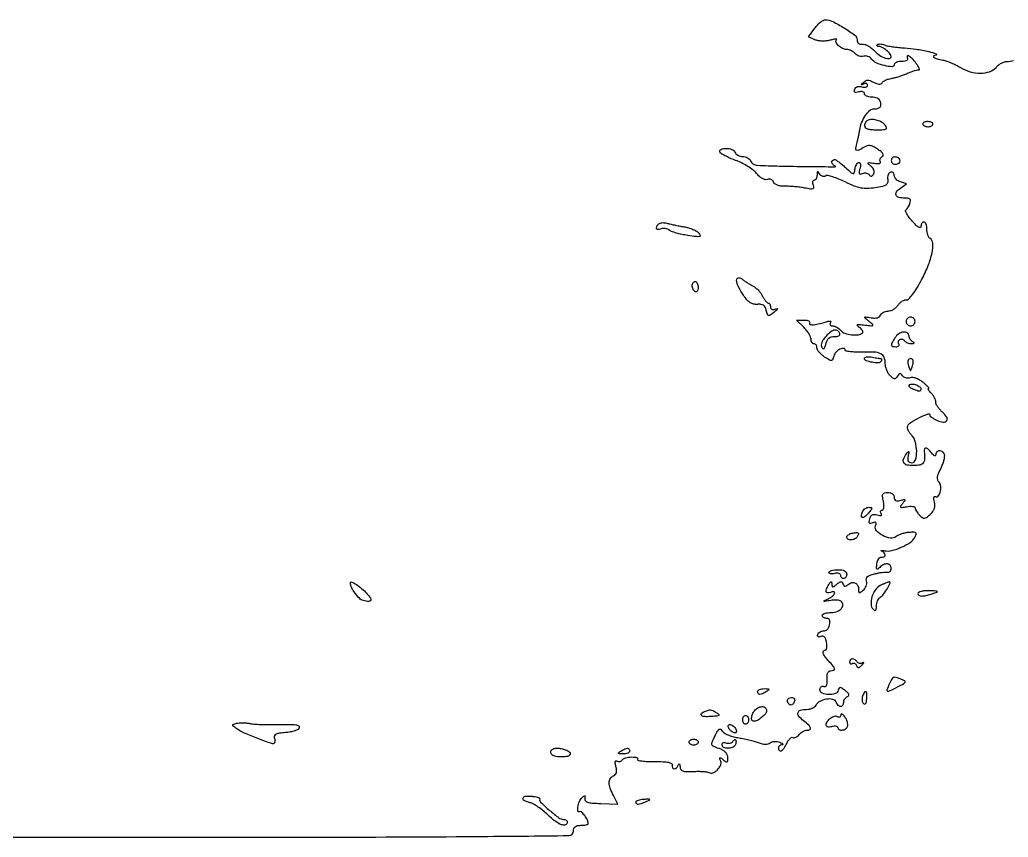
# Model space of a CAD drawing. Extents: x 0 to 1938, y 0 to 2000.
# Drawn here: x 332.7 to 665.4, y 0 to 275 of the extents above; entities that cross this region are included whole.
import ezdxf

# ---------------------------------------------------------------- set-up
doc = ezdxf.new("R2010")
doc.units = 0

msp = doc.modelspace()

# ---------------------------------------------------------------- linework, layer by layer
msp.add_lwpolyline([(259.5, 0, 0.000096), (432.282274, 0.033306, 0.00183), (486.3125, 0.251927, 0.001043), (517.575118, 0.55809, 0.410739), (519, 2, -0.07578), (519.142566, 2.935258, -0.149477), (519.5625, 3.55, -0.124434), (520.317234, 3.893532, -0.044917), (521.5, 4, 0.021334), (522.458183, 4.040902, 0.03432), (523.265625, 4.166187, 0.037981), (523.850294, 4.346068, 0.30835), (524, 4.565741, 0.114751), (523.7226, 5.758526, 0.041507), (522.822672, 7.259926, 0.039145), (521.7793, 8.495675, 0.349504), (521.120363, 8.574388, -0.51263), (520.55899, 8.807658, -0.098205), (520.514566, 10.12202, -0.054655), (521.030976, 11.979283, -0.103771), (521.887042, 13.265613, -0.013165), (522.555047, 13.888506, -0.248408), (522.824542, 13.953651, -0.37936), (522.950239, 13.768268, -0.021389), (522.821429, 13.027243, 0.237447), (523.005336, 12.311128, 0.138597), (523.764888, 11.815967, 0.055312), (525.345886, 11.509013, 0.010806), (528.245361, 11.335874), (533.990722, 11.117262), (532.495361, 14.008971, -0.032943), (531.405422, 16.507212, -0.086503), (531.0701, 18.426676, -0.140705), (531.459193, 19.783866, -0.162819), (532.492885, 20.635643, 0.109931), (533.121587, 21.052409, 0.125407), (533.477588, 21.678652, 0.091281), (533.553161, 22.561992, 0.037316), (533.347042, 23.753411, -0.020343), (533.117087, 24.858146, -0.098697), (533.137607, 25.49492, -0.308811), (533.37959, 25.717111, -0.176117), (533.785059, 25.632841, 0.093292), (534.243895, 25.456178, 0.096408), (534.730019, 25.461398, 0.099175), (535.167837, 25.646847, 0.105098), (535.489919, 25.983688, -0.131303), (535.904329, 26.374507, -0.045245), (536.6679, 26.701458, -0.041221), (537.615027, 26.924963, -0.037354), (538.618034, 27, -0.030602), (539.542713, 26.943353, -0.064385), (540.238419, 26.764996, -0.123512), (540.601429, 26.502905, -0.323986), (540.623598, 26.199987, 0.514455), (540.753663, 25.889515, 0.023194), (542.09137, 25.649668, 0.02267), (543.976257, 25.487735, 0.012114), (546.314581, 25.449987, -0.010761), (549.217665, 25.410979, -0.041155), (551.012835, 25.199579, -0.084427), (551.996267, 24.820471, -0.318068), (552.25, 24.25, 0.160084), (552.353285, 23.393996, 0.291142), (552.92567, 23.029837, 0.193606), (553.73179, 23.354132, 0.105972), (554.337719, 24.25, -0.059706), (554.544695, 24.62636, -0.452929), (554.722532, 24.643871, -0.173426), (554.862296, 24.372058, -0.021898), (554.921053, 23.703923, 0.122802), (555.184566, 22.815389, 0.175237), (555.812688, 22.295756, 0.084152), (557.016855, 22.081237, 0.015028), (559.30913, 22.130904, -0.013557), (561.028781, 22.173225, -0.016703), (562.632073, 22.115624, -0.0152), (563.959933, 21.982781, -0.106264), (564.570158, 21.765657, 0.232143), (565.90605, 21.635171, 0.100469), (567.460388, 22.607723, 0.096308), (568.558447, 24.14776, 0.201094), (568.602533, 25.593399, -0.011833), (568.269085, 26.527884, -0.37554), (568.356688, 26.735427, -0.284795), (568.614709, 26.709017, -0.008957), (569.477108, 26.018999, 0.024607), (570.315134, 25.390453, 0.270736), (570.718018, 25.364017, 0.259483), (570.950487, 25.703993, 0.023001), (571, 26.77973, 0.100764), (570.807498, 27.725238, 0.092085), (570.257615, 28.554814, 0.07486), (569.335364, 29.259337, 0.041894), (568.043184, 29.835101, -0.018956), (566.178235, 30.565613, -0.215187), (565.659593, 31.138616, -0.1825), (565.700112, 31.959936, -0.013105), (566.680997, 34.062361, -0.013822), (567.560633, 35.70999, -0.115534), (568.131374, 36.325008, -0.322432), (568.626096, 36.309597, -0.101757), (569.138365, 35.717239, 0.12886), (569.75234, 35.079624, 0.035808), (570.99595, 34.437879, 0.033626), (572.560626, 33.888652, 0.02972), (574.250552, 33.526813, -0.012457), (576.078904, 33.200867, -0.009546), (578.059803, 32.757019, -0.00967), (579.898632, 32.270107, -0.02246), (581.250904, 31.817314, 0.031302), (582.536068, 31.412102, 0.056862), (583.627096, 31.270298, 0.071792), (584.530151, 31.386242, 0.101128), (585.250904, 31.754721, -0.095303), (585.884162, 32.087741, -0.05884), (586.7151, 32.235997, -0.05481), (587.62645, 32.189943, -0.055844), (588.5, 31.946701, -0.021517), (589.197603, 31.62999, -0.098761), (589.545313, 31.356725, -0.428766), (589.526506, 31.173507, -0.151706), (589.25, 31.070285, 0.077496), (588.772455, 30.968075, 0.085851), (588.367188, 30.726896, 0.094708), (588.095712, 30.386928, 0.121846), (588, 30, 0.195187), (588.320881, 29.209331, 0.337091), (588.98742, 29.108944, 0.117053), (589.946683, 29.97402, 0.044131), (590.843738, 31.556388, -0.034993), (591.354102, 32.496215, -0.05678), (591.925573, 33.201633, -0.079139), (592.467214, 33.587115, -0.259115), (592.890947, 33.567399, 0.166577), (593.320446, 33.469797, 0.078263), (593.877172, 33.619616, 0.064348), (594.471036, 33.981766, 0.050529), (595.009138, 34.51101, -0.048513), (595.583761, 35.080741, -0.041593), (596.286544, 35.562609, -0.043603), (597.00539, 35.892936, -0.086111), (597.622445, 36, 0.104318), (598.640271, 36.214691, 0.392587), (598.875791, 36.76131, 0.123618), (598.254815, 37.694076, 0.017735), (596.490472, 39.186155, -0.051175), (594.886576, 40.737599, -0.244931), (594.618358, 41.940681, -0.274065), (595.446669, 42.75154, -0.060011), (597.509327, 43, 0.053964), (598.483339, 43.10543, 0.05083), (599.433086, 43.417236, 0.054676), (600.22002, 43.876237, 0.105575), (600.70031, 44.420379, -0.137959), (602.063386, 45.77919, -0.084546), (604.216471, 46.543126, -0.097018), (606.255141, 46.499963, -0.252625), (607.33308, 45.574391, 0.097713), (608.024916, 44.47387, 0.191206), (608.948526, 44.042519, 0.26621), (609.695759, 44.413926, 0.148366), (610, 45.416667, -0.080547), (610.093491, 45.993255, -0.066095), (610.367187, 46.554833, -0.067178), (610.772148, 47.016887, -0.089827), (611.25, 47.301915, 0.147063), (611.660432, 47.61437, 0.251139), (611.717347, 48.030351, 0.113443), (611.353115, 48.583818, 0.026071), (610.5, 49.318138, 0.015332), (609.375416, 50.134497, 0.137838), (608.803599, 50.326088, 0.288037), (608.435133, 50.119238, 0.069219), (608.176676, 49.43289, -0.260392), (607.162079, 48.302345, -0.089766), (604.912946, 47.960412, -0.095143), (602.770707, 48.434721, -0.299281), (602, 49.606989, -0.081168), (602.09609, 50.19501, -0.136041), (602.374617, 50.607078, -0.154769), (602.796218, 50.784777, -0.115053), (603.299818, 50.715191, 0.165473), (603.859332, 50.693676, 0.215894), (604.241678, 51.025518, 0.100197), (604.424163, 51.801371, 0.025105), (604.399432, 53.108202, -0.033017), (604.395495, 54.373388, -0.082813), (604.60356, 55.269491, -0.131924), (605.012711, 55.801351, -0.164647), (605.599614, 56, 0.085326), (606.613989, 56.174375, 0.368956), (606.896295, 56.663575, 0.12813), (606.482998, 57.545128, 0.014189), (605, 59.230375, -0.026543), (603.700944, 60.782249, -0.087857), (603.101386, 61.966624, -0.235649), (603.222845, 62.6763, -0.239011), (603.861328, 63, 0.290124), (604.155605, 63.186447, 0.074328), (604.326, 63.751412, 0.052455), (604.358838, 64.577559, 0.030959), (604.233664, 65.557999, 0.038782), (603.931435, 66.665488, 0.107326), (603.50616, 67.347191, 0.163657), (602.956429, 67.629736, 0.129906), (602.288775, 67.557319, -0.054079), (601.713838, 67.405386, -0.189424), (601.347015, 67.489, -0.246286), (601.194484, 67.775439, -0.086586), (601.274069, 68.24932, -0.104141), (601.559219, 68.717912, -0.075513), (602.040964, 69.096337, -0.071783), (602.639784, 69.329836, -0.077148), (603.265236, 69.37651, 0.135475), (603.894926, 69.497485, 0.090013), (604.488883, 69.938473, 0.077342), (604.962921, 70.634029, 0.063826), (605.242432, 71.48787, 0.041713), (605.341314, 72.421606, 0.100965), (605.218293, 73.101065, 0.160205), (604.889333, 73.493148, 0.161904), (604.393384, 73.61136, -0.075471), (603.882499, 73.643907, -0.074326), (603.401381, 73.826462, -0.079636), (603.022751, 74.126416, -0.111103), (602.808559, 74.5, -0.277574), (602.90363, 74.884788, -0.095691), (603.397399, 75.219885, -0.062129), (604.215914, 75.456454, -0.035104), (605.246415, 75.546415, 0.061706), (607.375347, 75.846763, 0.105756), (608.96413, 76.662096, 0.161891), (609.68186, 77.794437, 0.202063), (609.491588, 79.013612, 0.149868), (608.980093, 79.461957, 0.064406), (608.102214, 79.727321, 0.051465), (606.95618, 79.798551, 0.032936), (605.62872, 79.656486, -0.002006), (603.655144, 79.320855, -0.18336), (603.372076, 79.377721, -0.582645), (603.37878, 79.525704, -0.004184), (604.75, 80.208556, 0.047863), (606.257178, 81.131207, 0.14874), (606.951907, 82.083028, 0.50094), (606.640499, 82.544518, 0.104073), (605.5, 82.361626, -0.106152), (604.532849, 82.21061, -0.34445), (604.076245, 82.611132, -0.157821), (604.194647, 83.547573, -0.033739), (605, 85, -0.012592), (605.516418, 85.756604, -0.207367), (605.773357, 85.909839, -0.415053), (605.939806, 85.781186, -0.028708), (605.984687, 85.127555, 0.049901), (606.06022, 84.449107, 0.353794), (606.300068, 84.255111, 0.16066), (606.726961, 84.395915, 0.013222), (607.662621, 85.127555, -0.022402), (608.549921, 85.795503, -0.141438), (609.081588, 85.971382, -0.249502), (609.459239, 85.788697, -0.076814), (609.759867, 85.208262, 0.071127), (610.040939, 84.650217, 0.221276), (610.395926, 84.44381, 0.161586), (610.868431, 84.554079, 0.035779), (611.553441, 85.044352, -0.116415), (612.746117, 85.636656, -0.175104), (613.887845, 85.501834, -0.169747), (614.70416, 84.660443, -0.108924), (615, 83.318538, 0.037332), (615.059206, 82.526673, 0.32498), (615.292684, 82.289564, 0.19995), (615.700538, 82.385064, 0.017007), (616.569523, 83.057699, 0.073105), (617.135305, 83.687224, 0.059926), (617.54248, 84.495874, 0.061546), (617.737578, 85.352953, 0.089402), (617.677707, 86.124449, -0.109789), (617.64539, 86.995683, -0.160584), (618.010479, 87.663856, -0.101445), (618.862217, 88.186148, -0.028819), (620.358184, 88.632978, -0.014302), (621.652706, 88.900828, -0.014852), (622.944279, 89.090388, -0.014695), (624.068634, 89.188043, -0.060362), (624.75, 89.144836, 0.12627), (625.226132, 89.17693, 0.123325), (625.632812, 89.434128, 0.108847), (625.905406, 89.884155, 0.082129), (626, 90.456163, 0.174522), (625.632283, 91.477573, 0.203796), (624.722999, 91.948165, 0.136963), (623.432349, 91.690919, 0.075832), (622.115324, 90.75, -0.03509), (621.455462, 90.192437, -0.412368), (621.154112, 90.238237, -0.184909), (621.032049, 90.675823, -0.012186), (621.189065, 92, -0.047685), (621.416446, 92.938531, -0.070269), (621.802411, 93.692188, -0.093676), (622.278415, 94.154107, -0.198729), (622.773741, 94.25, 0.165452), (623.616487, 94.357452, 0.289649), (623.972309, 94.934986, 0.196023), (623.638388, 95.727373, 0.114315), (622.75, 96.280876, -0.057011), (622.480227, 96.409017, -0.719392), (622.497346, 96.480897, -0.054739), (622.876285, 96.473465, -0.007841), (623.645219, 96.361446, 0.101667), (626.175152, 96.46851, 0.042228), (629.427356, 97.58006, 0.041914), (632.390866, 99.189502, 0.125173), (633.935704, 100.879862, 0.036797), (634.402594, 101.931464, 0.311306), (634.276768, 102.405756, 0.184173), (633.690579, 102.615503, 0.014466), (632.005434, 102.531894, 0.030809), (630.779039, 102.358939, 0.026828), (629.523893, 102.031293, 0.027753), (628.419297, 101.609862, 0.068294), (627.68349, 101.152284, -0.212113), (625.781815, 100.616355, -0.082831), (623.123712, 101.463771, -0.089917), (621.03575, 103.0618, -0.28339), (620.72354, 104.721941, 0.037125), (620.949841, 105.474266, 0.244106), (620.851545, 105.842475, 0.263339), (620.503057, 105.95645, 0.041902), (619.786794, 105.748427, -0.054825), (619.058398, 105.557099, -0.271069), (618.680356, 105.709011, -0.199524), (618.555422, 106.168616, -0.03184), (618.73715, 107.102861, -0.061767), (619.087773, 107.982865, -0.147317), (619.585055, 108.470627, -0.142385), (620.281304, 108.612008, -0.056259), (621.249194, 108.420909, 0.024066), (622.111331, 108.192293, 0.139694), (622.576094, 108.223248, 0.354221), (622.72086, 108.461588, 0.105022), (622.566212, 108.892866, -0.070483), (622.380635, 109.316546, -0.145543), (622.386706, 109.674779, -0.189656), (622.578062, 109.910996, -0.129485), (622.915983, 110, 0.270322), (623.288321, 110.217172, 0.093035), (623.49778, 110.830261, 0.057861), (623.524543, 111.783036, 0.027478), (623.35, 113, -0.02102), (623.089004, 114.666377, -0.14695), (623.233554, 115.467647, -0.223568), (623.759587, 115.876412, -0.055231), (624.875, 116, -0.063691), (625.744459, 115.888796, -0.099309), (626.421385, 115.559808, -0.116731), (626.847413, 115.041543, -0.1144), (627, 114.383369, 0.088802), (627.125217, 113.68389, 0.185479), (627.484932, 113.274638, 0.140813), (628.110191, 113.145838, 0.044816), (629.057151, 113.304694, -0.011617), (630.231383, 113.582788, -0.297706), (630.522926, 113.469915, -0.326212), (630.520549, 113.170847, -0.012947), (629.807151, 112.260129, 0.023342), (629.135523, 111.365024, 0.403543), (629.191923, 111.03661, 0.198832), (629.644963, 110.925233, 0.009072), (631.25, 111.200132, -0.031206), (632.304016, 111.33298, -0.052817), (633.192188, 111.295167, -0.074926), (633.799168, 111.108964, -0.288521), (634, 110.7899, 0.108893), (634.10175, 110.328239, 0.030902), (634.45351, 109.67763, 0.029562), (634.952981, 108.972852, 0.027446), (635.543863, 108.31328, 0.038645), (636.485732, 107.506748, 0.179081), (637.163659, 107.314381, 0.143376), (637.892936, 107.591155, 0.02201), (639.100506, 108.590957, 0.049836), (639.973005, 109.554905, 0.077856), (640.489492, 110.545407, 0.081837), (640.663297, 111.609261, 0.06121), (640.516561, 112.790038, -0.025888), (640.332807, 113.724618, -0.087256), (640.352471, 114.344822, -0.247718), (640.559995, 114.595536, -0.241351), (640.887922, 114.569268, 0.373763), (641.806908, 114.719268, 0.113961), (642.494473, 116.084012, 0.080247), (642.647311, 118.000181, 0.154248), (642.07201, 119.413233, -0.09954), (641.650407, 120.19554, -0.098675), (641.562165, 121.082517, -0.069751), (641.82626, 122.176718, -0.026158), (642.483231, 123.615245, 0.021716), (643.059564, 124.848121, 0.0197), (643.547557, 126.166666, 0.020148), (643.889957, 127.381216, 0.057808), (643.993839, 128.25, 0.182806), (643.572775, 129.375138, 0.173538), (642.502281, 129.970317, 0.210084), (641.445908, 129.700163, 0.223841), (640.968197, 128.75, -0.152503), (640.846337, 128.392029, -0.334795), (640.585028, 128.312946, -0.116637), (640.165193, 128.590702, -0.026204), (639.607954, 129.25, 0.035099), (638.530251, 130.48006, 0.14763), (637.672576, 130.935343, 0.369353), (637.175227, 130.655344, 0.120466), (637.074646, 129.75, -0.033853), (637.228739, 127.245627, -0.161099), (636.775838, 125.904524, -0.185812), (635.658074, 125.2065, -0.047735), (633.5, 125, -0.048568), (631.262659, 125.21784, -0.212263), (630.200328, 125.964184, -0.235618), (630.10557, 127.188447, -0.058743), (631.102059, 129, -0.013313), (631.673324, 129.756356, -0.486525), (631.862576, 129.754781, -0.214785), (631.930691, 129.468659, -0.006582), (631.680366, 128.25, 0.039708), (631.533471, 127.179599, 0.139148), (631.683591, 126.506742, 0.187564), (632.127947, 126.129459, 0.083475), (632.897979, 126, 0.332973), (634.176488, 126.957587, 0.075356), (634.564221, 129.819423, 0.064889), (634.080652, 133.122657, 0.128307), (632.749905, 135.392952, -0.049097), (632.149407, 136.12457, -0.052383), (631.71806, 136.944087, -0.058503), (631.507744, 137.725378, -0.128828), (631.575222, 138.33543, -0.165334), (632.565595, 139.525394, -0.021586), (635.491026, 141.145728, -0.020727), (638.396561, 142.447453, -0.530357), (639, 142.038574, 0.203365), (639.146599, 141.693049, 0.031717), (639.723885, 141.201985, 0.030991), (640.520517, 140.680634, 0.022505), (641.464289, 140.198225, 0.077003), (643.527438, 139.618727, 0.297897), (644.662478, 140.179569, 0.288599), (644.624932, 141.468804, 0.074913), (643.159109, 143.072245, -0.038387), (642.332952, 143.85338, -0.038174), (641.634238, 144.753005, -0.040878), (641.150583, 145.633446, -0.105544), (641, 146.338864, 0.079965), (640.888229, 147.033269, 0.037849), (640.538393, 147.872756, 0.036262), (640.029942, 148.715243, 0.042502), (639.428571, 149.428571, -0.021196), (638.873713, 150.032579, -0.049381), (638.526222, 150.538393, -0.113311), (638.43364, 150.863287, -0.429511), (638.56343, 151, 0.595177), (638.644482, 151.149404, 0.04372), (638.279619, 151.615614, 0.026116), (637.579564, 152.290564, 0.012102), (636.605458, 153.095707, 0.037791), (635.430785, 153.88387, 0.046828), (634.229884, 154.422809, 0.053685), (633.137699, 154.668173, 0.120611), (632.300549, 154.561837, -0.080442), (631.611237, 154.41789, -0.076202), (630.898042, 154.494335, -0.079988), (630.27089, 154.773295, -0.105076), (629.82995, 155.21613, 0.044252), (629.364458, 155.813048, 0.227211), (628.984174, 155.961945, 0.199739), (628.595754, 155.765651, 0.034145), (628.090751, 155.087821, -0.052074), (627.540177, 154.401522, -0.218885), (627.05792, 154.220183, -0.155787), (626.494381, 154.445526, -0.023983), (625.590751, 155.266392, -0.064877), (624.981308, 156.058453, -0.039122), (624.467283, 157.127881, -0.038577), (624.116733, 158.290983, -0.053957), (624, 159.369554, 0.097102), (623.595865, 161.430925, 0.188854), (622.457479, 162.627448, 0.098947), (620.199689, 163.179322, 0.016958), (615.762359, 163.217341, -0.013847), (613.560343, 163.22251, -0.02645), (611.797927, 163.368999, -0.03134), (610.595054, 163.610923, -0.502705), (610.463797, 163.941422, 0.233241), (610.490698, 164.222886, 0.239968), (610.283693, 164.410676, 0.096585), (609.791604, 164.446743, 0.034105), (609.093834, 164.314287, 0.079202), (608.325216, 163.976696, 0.056087), (607.593588, 163.380224, 0.055659), (607.00685, 162.629747, 0.07428), (606.667232, 161.835496, -0.033949), (606.282953, 160.689916, -0.278093), (605.85798, 160.375617, -0.159203), (605.208513, 160.521833, -0.010711), (603.574778, 161.54296, -0.034579), (602.58945, 162.29072, -0.038753), (601.756341, 163.141287, -0.042237), (601.175439, 163.966899, -0.132954), (601, 164.61501, 0.070509), (600.924985, 165.144318, 0.086159), (600.70625, 165.593159, 0.100208), (600.381339, 165.893241, 0.137339), (600, 166, -0.152392), (599.618628, 166.119, -0.098208), (599.29375, 166.453977, -0.080979), (599.074578, 166.954548, -0.062856), (599, 167.545455, 0.106302), (598.836745, 168.304656, 0.031702), (598.278977, 169.357955, 0.030224), (597.484853, 170.4922, 0.028546), (596.545455, 171.545455), (594.090909, 174), (596.604472, 174, -0.034903), (597.579067, 173.931884, -0.092225), (598.239439, 173.710487, -0.186839), (598.522436, 173.370355, -0.223126), (598.475228, 172.959918, 0.514874), (598.669788, 172.496355, 0.079901), (599.851849, 172.421779, 0.036403), (601.978267, 172.785109, 0.0149), (604.801938, 173.572068, -0.056934), (605.260042, 173.659153, -0.196314), (605.541963, 173.56773, -0.268534), (605.625766, 173.334411, -0.0937), (605.492921, 172.988546, 0.1263), (605.375732, 172.612775, 0.188916), (605.483427, 172.290385, 0.147853), (605.814074, 172.0731, 0.072076), (606.318538, 172, -0.083858), (606.959023, 171.891819, -0.043873), (607.698804, 171.559375, -0.042018), (608.417534, 171.073954, -0.050059), (609, 170.5, 0.140063), (610.366859, 169.565368, 0.051535), (612.670261, 169.053996, 0.051402), (614.978697, 169.024511, 0.175637), (616.31779, 169.651123, 0.22497), (616.439439, 169.991952, 0.098005), (616.296239, 170.462992, 0.069137), (615.910165, 170.994098, 0.043227), (615.330084, 171.500587, -0.033927), (614.588146, 172.124499, -0.531269), (614.635944, 172.398138, -0.129244), (615.206326, 172.492591, -0.006538), (617.095627, 172.291508, 0.003893), (619.361003, 172.038273, 0.212401), (619.760989, 172.168628, 0.445195), (619.760833, 172.463557, 0.00896), (618.5, 173.557503, -0.004519), (617.167098, 174.693388, -0.359871), (617.124959, 174.946274, -0.309564), (617.374239, 175.065037, -0.003887), (619.1999, 174.763709, 0.039175), (620.371279, 174.654408, 0.07085), (621.32491, 174.775917, 0.094232), (622.01596, 175.114953, 0.141017), (622.418515, 175.648249, -0.111315), (622.76333, 176.165336, -0.066139), (623.36492, 176.602923, -0.061106), (624.118203, 176.899194, -0.063249), (624.911911, 177, 0.085897), (625.772572, 177.148956, 0.049409), (626.726696, 177.599872, 0.047489), (627.62355, 178.260856, 0.0575), (628.316946, 179.042117, -0.047271), (628.963858, 179.801663, -0.052149), (629.722493, 180.398552, -0.058841), (630.474137, 180.756911, -0.136098), (631.093203, 180.792117, 0.264929), (631.834453, 181.024855, 0.024765), (633.11331, 182.545994, 0.025372), (634.595261, 184.717607, 0.014105), (636.187938, 187.5, 0.027003), (638.448298, 192.330257, 0.046401), (639.722123, 196.584024, 0.060783), (639.972925, 199.842967, 0.248061), (639, 201.5, -0.130646), (638.615492, 201.906663, -0.045439), (638.29375, 202.653525, -0.041396), (638.073842, 203.57934, -0.037634), (638, 204.559017, 0.039081), (637.92683, 205.49372, 0.058208), (637.70625, 206.282961, 0.076538), (637.382793, 206.820624, 0.222681), (637, 207, 0.149658), (636.61864, 206.883238, 0.098666), (636.29375, 206.554741, 0.081921), (636.074653, 206.063737, 0.064145), (636, 205.484223, -0.340111), (635.747001, 205.155312, -0.20246), (635.231776, 205.227958, -0.059349), (634.330064, 205.925116, -0.01622), (633.086818, 207.228863, -0.019104), (632.022909, 208.515278, -0.032169), (631.24562, 209.679982, -0.035303), (630.793133, 210.608162, -0.351544), (630.90976, 210.99464, 0.079956), (631.236587, 211.306014, 0.025092), (631.619314, 211.865613, 0.024353), (631.990242, 212.543001, 0.024712), (632.291557, 213.25, 0.064241), (632.489217, 214.112992, 0.225251), (632.300729, 214.635424, 0.164388), (631.713867, 214.922956, 0.03244), (630.527632, 215, -0.058679), (628.527204, 215.235575, -0.235337), (627.609605, 216.003307, -0.27648), (627.748742, 217.087323, -0.073292), (629.070184, 218.336605), (631.173827, 219.810054), (629.086913, 220.472415, -0.061609), (628.288989, 220.83874, -0.063427), (627.613031, 221.385516, -0.070187), (627.155158, 222.021711, -0.121514), (627, 222.650721, 0.086189), (626.905101, 223.19716, 0.128175), (626.632813, 223.596136, 0.143451), (626.225965, 223.783718, 0.119493), (625.75, 223.74038, 0.142629), (625.294843, 223.4209, 0.078814), (624.955658, 222.825936, 0.067788), (624.77911, 222.056215, 0.058403), (624.801178, 221.225994, -0.098985), (624.74084, 220.111388, -0.187701), (624.224372, 219.391752, -0.092883), (623.042794, 218.903316, -0.014476), (620.545222, 218.454511, -0.030504), (617.937384, 218.224794, -0.055899), (615.813984, 218.405314, -0.047799), (613.572239, 219.079209, -0.016869), (610.507169, 220.452691, 0.017072), (608.325817, 221.429109, 0.023665), (606.305821, 222.142319, 0.021519), (604.633763, 222.567589, 0.192216), (603.90132, 222.439013, -0.122117), (603.405144, 222.279776, -0.099545), (602.850431, 222.352818, -0.090172), (602.32185, 222.647942, -0.079444), (601.903509, 223.121885, 0.018391), (601.438495, 223.799577, 0.345083), (601.205069, 223.863691, 0.283898), (601.049641, 223.646453, 0.014763), (601.015313, 222.75, -0.053343), (600.937751, 222.080495, -0.072696), (600.719967, 221.514063, -0.092049), (600.402221, 221.13357, -0.174603), (600.031385, 221, 0.203325), (599.715343, 220.86594, 0.141779), (599.531817, 220.519157, 0.092385), (599.520798, 219.990143, 0.050791), (599.690912, 219.363087, -0.082867), (599.857919, 218.54364, -0.328599), (599.585175, 218.144347, -0.120891), (598.798645, 218.068653, -0.011904), (596.909527, 218.389972, 0.015759), (595.366799, 218.640154, 0.009753), (593.541316, 218.841306, 0.00978), (591.728882, 218.969627, 0.017331), (590.231124, 218.994288, -0.035891), (588.847461, 219.068463, -0.056862), (587.695219, 219.349102, -0.071803), (586.853332, 219.804521, -0.142238), (586.398365, 220.404261, 0.100041), (586.066429, 220.926917, 0.10076), (585.558328, 221.278052, 0.099219), (584.946558, 221.40594, 0.093949), (584.3199, 221.292516, -0.147015), (583.554213, 221.23539, -0.072044), (582.630706, 221.58438, -0.057193), (581.634367, 222.294788, -0.036844), (580.652659, 223.320522, 0.057081), (579.483127, 224.447666, 0.024184), (577.688032, 225.68778, 0.023547), (575.623492, 226.840169, 0.028426), (573.583195, 227.71528, -0.015123), (571.674926, 228.474343, -0.020678), (570.009786, 229.279071, -0.01801), (568.711225, 230.03565, -0.173068), (568.322849, 230.531452, -0.392685), (568.724014, 231.414037, -0.101823), (570.40285, 231.741896, -0.077026), (572.389472, 231.413477, -0.225407), (573.369086, 230.480561, 0.106935), (573.73965, 229.914302, 0.066519), (574.376276, 229.434915, 0.062133), (575.16894, 229.110498, 0.066189), (576, 229, -0.064097), (576.829673, 228.893201, -0.061415), (577.618223, 228.579419, -0.066265), (578.249001, 228.115899, -0.110022), (578.612189, 227.568236, 0.088945), (578.946573, 227.015214, 0.063394), (579.490543, 226.535294, 0.06205), (580.151613, 226.197525, 0.076166), (580.830804, 226.062402, 0.005414), (588.391412, 225.808889, 0.002909), (597.721563, 225.65145, 0.0008), (607.152138, 225.562286, 0.854195), (607.186857, 225.771048, -0.12531), (606.405161, 226.273273, -0.151687), (606.028132, 227.055126, -0.220811), (606.222217, 227.714171, -0.215692), (606.853977, 228, -0.141055), (607.338371, 227.860574, -0.015511), (608.307805, 227.209316, -0.017965), (609.432504, 226.339155, -0.013609), (610.603977, 225.308311, 0.005258), (612.549246, 223.538054, 0.14438), (613.167939, 223.246002, 0.383361), (613.549532, 223.494868, 0.028996), (613.819551, 224.808311, -0.042272), (614.015318, 225.647153, -0.056923), (614.338348, 226.356191, -0.070318), (614.731425, 226.840667, -0.18941), (615.136939, 227, -0.240349), (615.469744, 226.830213, -0.121057), (615.652044, 226.382083, -0.074731), (615.64944, 225.691475, -0.038613), (615.451988, 224.848728, 0.021849), (615.155894, 223.751775, 0.189231), (615.232118, 223.26102, 0.311346), (615.583672, 223.095944, 0.050478), (616.352576, 223.305054, -0.068765), (617.006986, 223.457654, -0.073219), (617.663835, 223.421888, -0.081356), (618.222446, 223.209755, -0.123609), (618.592975, 222.849563, 0.085594), (618.931815, 222.466601, 0.212101), (619.286244, 222.373198, 0.16555), (619.65856, 222.571052, 0.050201), (620.052952, 223.085678, 0.116023), (620.26348, 223.715558, 0.102348), (620.185648, 224.404864, 0.085881), (619.814732, 225.104017, 0.056523), (619.177952, 225.758049, -0.012146), (618.224697, 226.577609, -0.442612), (618.223924, 226.835846, -0.221189), (618.572336, 226.945549, -0.005825), (620.219738, 226.710066, 0.02639), (621.275887, 226.603178, 0.075149), (622.009351, 226.678195, 0.188744), (622.338372, 226.915599, 0.289242), (622.341622, 227.25626, -0.122018), (622.205, 227.681686, -0.100753), (622.2683, 228.155088, -0.0913), (622.523, 228.604245, -0.07999), (622.931553, 228.957697, 0.203053), (623.247167, 229.403019, 0.193493), (623.155101, 229.951326, 0.086749), (622.552689, 230.635843, 0.024006), (621.389716, 231.480304, 0.027105), (619.934145, 232.32504, 0.082372), (618.847184, 232.66996, 0.107805), (617.880099, 232.600327, 0.068002), (616.843617, 232.13441, -0.020437), (615.070692, 231.125462, -0.27719), (614.357757, 231.171361, -0.291748), (614.087602, 231.81398, -0.021965), (614.507735, 233.75, 0.006095), (614.799004, 234.912856, 0.005367), (615.075019, 236.132813, 0.005399), (615.300284, 237.238555, 0.016182), (615.421459, 238, -0.064858), (616.024649, 240.314085, -0.048563), (617.246053, 242.651213, -0.050134), (618.706839, 244.462064, -0.200579), (619.993848, 245, 0.056096), (621.390674, 245.157208, 0.155095), (622.233631, 245.653251, 0.188267), (622.540545, 246.471136, 0.088536), (622.32411, 247.597766, 0.126374), (621.942609, 248.134616, 0.063922), (621.241139, 248.588094, 0.057264), (620.348213, 248.895754, 0.054406), (619.393011, 249, -0.044706), (618.476993, 249.082068, -0.06456), (617.702947, 249.32801, -0.084458), (617.179701, 249.689919, -0.201975), (617, 250.116631, 0.193239), (616.845786, 250.500755, 0.125376), (616.434478, 250.757365, 0.087961), (615.811832, 250.840591, 0.053347), (615.074818, 250.729816, -0.034219), (614.198373, 250.563651, -0.177582), (613.726881, 250.675314, -0.270645), (613.555553, 251.022753, -0.074112), (613.693243, 251.642986, -0.110306), (614.049318, 252.179271, -0.110219), (614.599812, 252.5133, -0.095257), (615.309008, 252.610277, -0.063407), (616.118425, 252.462413, 0.049635), (616.861766, 252.305419, 0.096077), (617.464937, 252.355363, 0.14473), (617.851743, 252.598757, 0.182406), (618, 252.991629, 0.133062), (617.899428, 253.362854, 0.181199), (617.632812, 253.579847, 0.139616), (617.228232, 253.598958, 0.071052), (616.75, 253.412313, -0.009629), (616.123722, 253.074466, -0.497851), (616.016172, 253.126207, -0.234228), (616.063545, 253.303128, -0.00576), (616.642641, 253.945936, -0.074661), (617.319923, 254.490198, -0.12947), (618.01105, 254.681752, -0.096666), (618.848287, 254.529517, -0.029708), (620.019815, 253.989396, 0.031042), (621.054849, 253.515543, 0.078272), (621.86293, 253.342425, 0.120359), (622.467726, 253.455448, 0.149322), (622.895907, 253.831573, -0.109552), (623.311907, 254.259038, -0.036735), (624.07788, 254.684798, -0.034491), (625.021877, 255.04544, -0.03318), (626.018733, 255.278462, 0.024005), (627.182618, 255.528114, 0.011469), (628.652378, 255.954309, 0.011341), (630.170139, 256.470539, 0.015844), (631.5, 257.005125, -0.013857), (632.708184, 257.496382, -0.017247), (633.857382, 257.882306, -0.015642), (634.830035, 258.139194, -0.112381), (635.312366, 258.140693, 0.505671), (635.470118, 258.277838, 0.082138), (635.353717, 258.743215, 0.038316), (634.952376, 259.503695, 0.016778), (634.312366, 260.447787, 0.037796), (633.033962, 261.950688, 0.071639), (631.768766, 262.90722, 0.506591), (631.370653, 262.722951, 0.190522), (631.5, 262, -0.253782), (631.521766, 261.615199, -0.1651), (631.205217, 261.287316, -0.083483), (630.520664, 261.068671, -0.035659), (629.559017, 261, 0.040277), (628.579187, 260.920943, 0.05961), (627.751711, 260.68291, 0.078397), (627.189092, 260.333575, 0.218027), (627, 259.920545, -0.426107), (626.254844, 259.204927, -0.050415), (623.723847, 259.564648, -0.046118), (620.977315, 260.517988, -0.128998), (619.408895, 261.793706, 0.079893), (618.862892, 262.33382, 0.072224), (618.156548, 262.698263, 0.075025), (617.402589, 262.837303, 0.100083), (616.717721, 262.721921, -0.095568), (616.027528, 262.599284, -0.069914), (615.256658, 262.719189, -0.06781), (614.525335, 263.05399, -0.078495), (613.950668, 263.559441, 0.061938), (613.363937, 264.110829, 0.044144), (612.590742, 264.576836, 0.044579), (611.759573, 264.894517, 0.069104), (611, 265, -0.114796), (609.582896, 265.329699, -0.078576), (608.227239, 266.285308, -0.099574), (607.450239, 267.417485, -0.306153), (607.618132, 268.284799, 0.565976), (607.579918, 268.437868, 0.094628), (607.202468, 268.478561, 0.033442), (606.418538, 268.361558, 0.013213), (605.359456, 268.100764, -0.043007), (604.096034, 267.868371, -0.033288), (602.696651, 267.827227, -0.034132), (601.365226, 267.968077, -0.061396), (600.316377, 268.288247), (598.132753, 269.260544), (600.254435, 272.130272, -0.028148), (601.166411, 273.2287, -0.032995), (602.151711, 274.157017, -0.034995), (603.071404, 274.81318, -0.138307), (603.733865, 275, -0.11344), (606.297434, 274.410795, -0.027139), (610.144739, 272.278459, -0.022587), (613.71242, 269.808629, -0.232636), (614.489806, 268.251191, 0.08152), (614.611988, 267.532959, 0.138411), (614.956865, 267.035562, 0.136572), (615.514746, 266.787766, 0.078433), (616.255873, 266.795185, -0.122021), (617.095229, 266.73103, -0.045349), (618.188854, 266.256012, -0.041565), (619.33825, 265.497227, -0.039225), (620.370543, 264.545185, 0.057518), (622.057413, 263.099733, 0.064175), (623.970544, 262.138987, 0.104796), (625.427478, 261.950896, 0.390845), (626, 262.571429, 0.182605), (625.658981, 263.474057, 0.037847), (624.422598, 264.679384, 0.039149), (622.990236, 265.69929, 0.135955), (621.904762, 266, -0.049875), (621.472051, 266.043271, -0.149427), (621.213522, 266.183164, -0.260212), (621.157231, 266.387344, -0.13717), (621.290205, 266.623539, -0.154419), (621.65515, 266.813061, -0.052765), (622.257311, 266.853546, -0.046425), (622.974685, 266.758967, -0.039047), (623.706872, 266.530933, 0.047839), (624.712692, 266.236941, 0.011269), (626.442019, 265.946801, 0.011504), (628.454261, 265.702769, 0.011095), (630.5, 265.548047, -0.025686), (634.364073, 265.142159, -0.017773), (638.679938, 264.305151, -0.037826), (641.149899, 263.53374, -0.796793), (641.083333, 263.102361, 0.133792), (640.322257, 262.834738, 0.517793), (640.317645, 262.419114, 0.089082), (641.432431, 261.882483, 0.022893), (643.388689, 261.434406, -0.037318), (644.627097, 261.112925, -0.016746), (646.200351, 260.517016, -0.01647), (647.8286, 259.773217, -0.021527), (649.261384, 258.982116, 0.066223), (652.551819, 257.531287, 0.071249), (656.025204, 257.039088, 0.080647), (659.108085, 257.544307, 0.135652), (661.267972, 259, -0.049832), (662.068163, 259.765304, -0.041314), (663.053945, 260.4125, -0.043026), (664.067263, 260.855782, -0.081775), (664.94316, 261, 0.069648), (667.183038, 261.313528, 0.048739)], format="xyb")
for points in [[(618.25, 241.25391, 0.092691), (617.772231, 240.987031, 0.069888), (617.367188, 240.540732, 0.068456), (617.093652, 239.989645, 0.081185), (617, 239.416667, 0.198997), (617.26306, 238.781874, 0.114008), (617.97749, 238.335912, 0.062823), (619.224238, 238.076007, 0.020013), (621.122445, 238, 0.010053), (623.342458, 238.044642, 0.099934), (624.242559, 238.264356, 0.36129), (624.445742, 238.697317, 0.109967), (624.089686, 239.391935, 0.079685), (622.900139, 240.433227, 0.06292), (621.346175, 241.154071, 0.064358), (619.702397, 241.453391, 0.094314)], [(636.628295, 239.792414, 0.173998), (637.380383, 239.193288, 0.093076), (638.57113, 239.022436, 0.108995), (639.611481, 239.299459, 0.280374), (640, 239.937851, 0.204321), (639.852154, 240.284546, 0.094063), (639.43285, 240.557486, 0.069751), (638.808379, 240.717063, 0.046557), (638.069278, 240.730265, 0.041525), (637.36383, 240.617731, 0.084141), (636.849566, 240.394779, 0.148049), (636.605204, 240.104584, 0.244579)], [(626, 227.661808, 0.106028), (626.117732, 227.112856, 0.115074), (626.448701, 226.678995, 0.112338), (626.94471, 226.429378, 0.097364), (627.527494, 226.401156, 0.10852), (628.625176, 226.816737, 0.250614), (629.036444, 227.566761, 0.243885), (628.644298, 228.342643, 0.105162), (627.552821, 228.823324, 0.09472), (626.960328, 228.833046, 0.117981), (626.456141, 228.6155, 0.123372), (626.120278, 228.202766, 0.10983)], [(556.231121, 205.374676, -0.030615), (557.752377, 205.023319, -0.029535), (559.238218, 204.485573, -0.03088), (560.486658, 203.854481, -0.087293), (561.228599, 203.224555, -0.092264), (561.654445, 202.460945, -0.449275), (561.437531, 202.081916, -0.083273), (560.418178, 202.040775, -0.005503), (557.497478, 202.442931, -0.014873), (555.493488, 202.802589, -0.017047), (553.604562, 203.267674, -0.01635), (552.040288, 203.765659, -0.087149), (551.262735, 204.205462, 0.077216), (550.677341, 204.551997, 0.055681), (549.944551, 204.75411, 0.055552), (549.183122, 204.789836, 0.07572), (548.512735, 204.64326, -0.045067), (547.933004, 204.478855, -0.083097), (547.444366, 204.468861, -0.132665), (547.123717, 204.607902, -0.228311), (547, 204.864718, -0.134564), (547.265724, 205.834194, -0.146647), (547.982648, 206.494798, -0.115452), (549.097885, 206.748207, -0.065738), (550.474571, 206.55737, 0.012309), (551.505373, 206.300289, 0.004291), (553.001047, 205.979598, 0.004259), (554.654128, 205.654618, 0.004956)], [(561, 184.940983, -0.047867), (560.928459, 184.195401, -0.104212), (560.70625, 183.66835, -0.181468), (560.378123, 183.441401, -0.202618), (560, 183.5, -0.08825), (559.617164, 183.842344, -0.053305), (559.29375, 184.359775, -0.051278), (559.074167, 184.961978, -0.061875), (559, 185.559017, -0.067639), (559.074854, 186.109818, -0.08433), (559.29375, 186.576711, -0.09965), (559.61866, 186.888931, -0.142666), (560, 187, -0.195654), (560.381985, 186.844577, -0.086673), (560.70625, 186.395164, -0.066561), (560.926392, 185.729059, -0.0466)], [(579.336945, 185.519334, -0.052609), (580.233553, 184.947654, -0.03139), (581.172619, 184.097936, -0.031155), (582.011147, 183.122874, -0.046402), (582.603917, 182.167288, 0.025177), (583.105971, 181.275676, 0.030065), (583.668831, 180.492717, 0.031212), (584.212151, 179.904574, 0.138977), (584.623625, 179.686995, -0.125091), (584.948545, 179.526374, -0.08969), (585.205638, 179.210972, -0.080409), (585.356492, 178.790572, -0.072878), (585.374291, 178.32908, 0.157687), (585.458596, 177.925334, 0.15958), (585.763061, 177.649743, 0.115945), (586.261437, 177.554769, 0.064404), (586.874291, 177.660715, -0.034075), (587.549174, 177.819937, -0.564619), (587.671307, 177.676794, -0.133769), (587.439213, 177.328343, -0.008667), (586.5, 176.537391, -0.015865), (585.251529, 175.586615, -0.222014), (584.71041, 175.486926, -0.253339), (584.329712, 175.84229, -0.02037), (583.93346, 177.205756, 0.057361), (583.531984, 178.283161, 0.125541), (582.954684, 178.939963, 0.122367), (582.122589, 179.249781, 0.05306), (580.93346, 179.257971, -0.080917), (579.669598, 179.336873, -0.089031), (578.541382, 179.815769, -0.069055), (577.442483, 180.773584, -0.029541), (576.25, 182.31985, -0.035839), (574.628494, 185.111455, -0.085211), (573.956767, 187.407956, -0.377118), (574.484437, 188.168265, -0.238252), (575.606652, 187.911487, 0.019948), (576.37431, 187.32447, 0.010681), (577.36517, 186.658763, 0.010619), (578.406796, 186.021595, 0.016315)], [(631, 173.5, 0.099038), (631.114514, 172.927543, 0.097945), (631.440625, 172.440625, 0.097945), (631.927543, 172.114514, 0.099038), (632.5, 172, 0.099038), (633.072457, 172.114514, 0.097945), (633.559375, 172.440625, 0.097945), (633.885486, 172.927543, 0.099038), (634, 173.5, 0.099038), (633.885486, 174.072457, 0.097945), (633.559375, 174.559375, 0.097945), (633.072457, 174.885486, 0.099038), (632.5, 175, 0.099038), (631.927543, 174.885486, 0.097945), (631.440625, 174.559375, 0.097945), (631.114514, 174.072457, 0.099038)], [(604.087594, 168.59324, 0.032933), (603.166176, 167.473057, 0.061645), (602.605081, 166.444443, 0.083507), (602.415198, 165.551865, 0.150255), (602.602526, 164.834109, 0.09349), (603.010843, 164.386938, 0.347267), (603.366994, 164.395534, 0.140241), (603.693254, 164.87291, 0.020606), (604.01983, 166.010081, -0.052313), (604.424901, 167.144427, -0.104539), (605.003114, 167.895885, -0.114834), (605.795671, 168.306459, -0.07174), (606.839986, 168.41765, 0.044218), (607.664231, 168.459901, 0.081193), (608.304409, 168.659071, 0.129623), (608.663332, 168.974801, 0.232371), (608.71495, 169.35515, 0.14353), (608.024024, 170.350345, 0.213667), (607.01429, 170.616595, 0.123668), (605.684764, 170.039885, 0.040333)], [(627.240547, 168.013569, 0.014233), (626.244824, 166.313294, 0.152825), (626.089596, 165.539643, 0.320593), (626.458316, 165.124101, 0.056196), (627.559017, 165, 0.06068), (628.114487, 165.067661, 0.129571), (628.49107, 165.273452, 0.191518), (628.63237, 165.57792, 0.153598), (628.542705, 165.930902, -0.100828), (628.395525, 166.330874, -0.098348), (628.414623, 166.760315, -0.097513), (628.596957, 167.152776, -0.097277), (628.91459, 167.447214, -0.106468), (629.324095, 167.592734, -0.099401), (629.768068, 167.562118, -0.096033), (630.178081, 167.359753, -0.092075), (630.489919, 167.016312, 0.103226), (630.85389, 166.632828, 0.055471), (631.430251, 166.321732, 0.051812), (632.115606, 166.124222, 0.055985), (632.809017, 166.078947, 0.019863), (633.473885, 166.136518, 0.202031), (633.708564, 166.272383, 0.441201), (633.676336, 166.445828, 0.043159), (633.25, 166.662281, -0.087674), (632.772091, 166.960859, -0.065245), (632.367188, 167.434649, -0.064399), (632.093368, 168.004061, -0.080074), (632, 168.583333, 0.247509), (631.449145, 169.62796, 0.181817), (630.154556, 169.945536, 0.119462), (628.513072, 169.3334, 0.104834)], [(622.309017, 161.07431, -0.131421), (622.57376, 160.976789, -0.169874), (622.723185, 160.767473, -0.135792), (622.727194, 160.470734, -0.074425), (622.582884, 160.134109, -0.256882), (621.63544, 159.598746, -0.046169), (619.541127, 159.768402, -0.046773), (617.552912, 160.311349, -0.312279), (617, 161.110303, -0.261285), (617.170112, 161.413607, -0.087173), (617.660938, 161.606585, -0.060244), (618.38785, 161.665123, -0.036092), (619.25, 161.568036, 0.002951), (620.170742, 161.402019, 0.003117), (621.076711, 161.249995, 0.002977), (621.859074, 161.128497, 0.01413)], [(631.710251, 159, 0.011694), (631.92999, 158.233427, 0.018384), (632.157982, 157.5875, 0.012941), (632.37302, 157.081655, 0.293778), (632.5, 157, 0.293778), (632.62698, 157.081655, 0.012941), (632.842018, 157.5875, 0.018384), (633.07001, 158.233427, 0.011694), (633.289749, 159, 0.048265), (633.424554, 159.838933, 0.11018), (633.325111, 160.468725, 0.159863), (633.004464, 160.854767, 0.141083), (632.5, 161, 0.141083), (631.995536, 160.854767, 0.159863), (631.674889, 160.468725, 0.11018), (631.575446, 159.838933, 0.048265)], [(636, 150.883369, -0.092479), (635.889635, 150.291769, -0.278948), (635.5781, 150.05105, -0.108904), (634.957517, 150.115294, -0.011575), (633.581787, 150.606989, -0.062823), (632.312287, 151.287207, -0.30852), (632.044277, 152.010363, -0.341547), (632.613647, 152.460482, -0.06672), (634, 152.289749, -0.038887), (634.765484, 152.024544, -0.050447), (635.4125, 151.660882, -0.059916), (635.858742, 151.259476, -0.181596)], [(618.293607, 109.029939, -0.030049), (617.044785, 107.737349, -0.244249), (616.275425, 107.529862, -0.404171), (615.943824, 108.028447, -0.046313), (616.345077, 109.456872, -0.078464), (616.685198, 110.046776, -0.065235), (617.210254, 110.546706, -0.066705), (617.832884, 110.884745, -0.091297), (618.458828, 111, -0.053174), (619.20852, 110.920046, -0.376965), (619.409069, 110.649171, -0.146145), (619.215481, 110.155779, -0.01099)], [(614.541119, 101.066531, -0.146502), (613.708512, 100.326965, -0.099294), (612.467099, 100.026571, -0.127223), (611.41365, 100.255087, -0.283255), (611, 100.926676, -0.16283), (611.128234, 101.310002, -0.070212), (611.514063, 101.695484, -0.058924), (612.080476, 102.025109, -0.047652), (612.75, 102.242607, -0.021952), (614.15599, 102.491156, -0.179926), (614.780178, 102.348315, -0.338635), (614.933353, 101.910783, -0.059395)], [(611, 88.5, -0.064853), (610.925306, 87.926543, -0.082425), (610.70625, 87.440625, -0.098894), (610.381354, 87.115568, -0.148195), (610, 87, -0.110888), (609.618511, 87.085658, -0.100006), (609.29375, 87.32801, -0.094768), (609.075911, 87.690287, -0.088331), (609, 88.116631, 0.197013), (608.841221, 88.503955, 0.126717), (608.419321, 88.757209, 0.086529), (607.774564, 88.832273, 0.049804), (607, 88.710251, -0.040966), (606.233678, 88.575635, -0.070464), (605.5875, 88.607123, -0.106581), (605.157535, 88.789795, -0.24384), (605, 89.09362, -0.269637), (605.203013, 89.442706, -0.056032), (605.88125, 89.733751, -0.044782), (606.850567, 89.934182, -0.028607), (608, 90, -0.033607), (609.322075, 89.911037, -0.082504), (610.25, 89.625, -0.12651), (610.797909, 89.148955, -0.152103)], [(449.421725, 82.086493, -0.027356), (450.71767, 80.486746, -0.267128), (450.80468, 79.653942, -0.32828), (450.151854, 79.281511, -0.034971), (448.328228, 79.624417, -0.12755), (446.984178, 80.375355, -0.044851), (445.519102, 82.052814, -0.044992), (444.363649, 83.987623, -0.112579), (444, 85.582237, -0.550835), (444.413346, 85.843593, -0.032398), (445.986703, 84.967827, -0.030583), (447.838439, 83.606794, -0.035077)], [(622.280232, 84.653105, 0.130662), (620.64434, 83.217124, 0.07503), (619.517484, 80.8282, 0.079162), (619.18731, 78.359949, 0.192419), (619.898837, 76.701163, 0.063071), (620.416315, 76.300024, 0.335462), (620.75, 76.33819, 0.18044), (620.952411, 76.754504, 0.023881), (621, 77.75031, -0.052395), (621.092663, 78.632154, -0.047888), (621.367188, 79.503875, -0.051055), (621.770979, 80.238091, -0.099532), (622.25, 80.70031, 0.087811), (623.437173, 81.793725, 0.031231), (624.723118, 83.719013, 0.035294), (625.582201, 85.471098, 0.584777), (625.258474, 85.877216, 0.048696), (624.834267, 85.765364, 0.008712), (624.070745, 85.466985, 0.009337), (623.185696, 85.083743, 0.008311)], [(635, 82, 0.253534), (635.332035, 81.387276, 0.145409), (636.159545, 81.141422, 0.061982), (637.647108, 81.326539, 0.015582), (640, 82, 0.008407), (641.438858, 82.487625, 0.604142), (641.466701, 82.684752, 0.147695), (641.054749, 82.82628, 0.002769), (638.75, 82.90032, 0.025191), (637.312888, 82.866115, 0.040386), (636.101562, 82.676969, 0.048902), (635.243362, 82.379796, 0.292899)], [(612, 58.940983, 0.096615), (612.070312, 58.580506, 0.174358), (612.268661, 58.359094, 0.171257), (612.565579, 58.312451, 0.092807), (612.91459, 58.447214, -0.130084), (613.298969, 58.563954, -0.126116), (613.695764, 58.477402, -0.109199), (614.044667, 58.193401, -0.079857), (614.28959, 57.756231, 0.074272), (614.586358, 57.212445, 0.255167), (614.940595, 57.052855, 0.154212), (615.407812, 57.240768, 0.02621), (616.125, 57.896704, 0.014397), (616.599584, 58.407387, 0.115854), (616.749204, 58.688366, 0.583065), (616.661612, 58.773928, 0.057442), (616.319098, 58.630393, -0.086136), (615.820559, 58.454185, -0.090436), (615.300578, 58.460679, -0.095748), (614.840103, 58.646621, -0.111085), (614.510081, 58.983688, 0.10709), (613.804711, 59.715588, 0.153053), (612.945621, 59.968902, 0.208926), (612.275685, 59.662516, 0.184536)], [(625.344085, 51.492198, 0.015632), (624.532862, 49.589518, 0.442038), (624.746031, 49.159984, 0.185684), (625.461855, 49.224209, 0.005146), (628.293045, 50.651539, 0.007856), (630.211995, 51.682397, 0.15197), (630.671983, 52.165892, 0.396627), (630.54607, 52.578283, 0.036788), (629.493385, 53.081254, 0.015582), (627.601466, 53.752674, 0.170525), (626.807029, 53.730472, 0.177373), (626.216588, 53.215915, 0.017149)], [(584, 49, -0.031558), (582.698623, 48.270972, -0.112355), (581.772965, 48.060308, -0.234725), (581.224247, 48.332924, -0.163584), (581, 49, -0.210568), (581.167975, 49.381177, -0.082215), (581.660938, 49.701752, -0.062416), (582.388595, 49.917196, -0.042523), (583.25, 49.984687, -0.011293), (584.444209, 49.949578, -0.220444), (584.762149, 49.781653, -0.409657), (584.728886, 49.520491, -0.023197)], [(593.36383, 45.505744, -0.064087), (593.077963, 44.975437, -0.094924), (592.695897, 44.612949, -0.122111), (592.281217, 44.472387, -0.160704), (591.895215, 44.564761, -0.117169), (591.179081, 45.282977, -0.198008), (591.045923, 46.109611, -0.21), (591.531694, 46.754977, -0.128597), (592.468615, 47, -0.094172), (593.02676, 46.893936, -0.165347), (593.381367, 46.593244, -0.151817), (593.497106, 46.117056, -0.076022)], [(616.335833, 47.432783, 0.064459), (616.174127, 46.765256, 0.05881), (616.180188, 46.056843, 0.062539), (616.344496, 45.415913, 0.102741), (616.650494, 44.949506, 0.196396), (617.033275, 44.788777, 0.244539), (617.372641, 44.961154, 0.103786), (617.630517, 45.547532, 0.031239), (617.772075, 46.516724, 0.024971), (617.829902, 48.28763, 0.251549), (617.481193, 48.910803, 0.429974), (616.972477, 48.783942, 0.036978)], [(584, 42.535184, -0.17574), (583.624204, 41.499024, -0.050514), (582.384885, 40.28764, -0.050677), (580.869545, 39.312522, -0.118176), (579.565741, 39, -0.348856), (579.073212, 39.39126, -0.098709), (579.040266, 40.440336, -0.070714), (579.454089, 41.747591, -0.084608), (580.2, 42.8, -0.081081), (581.45107, 43.699947, -0.133626), (582.720656, 43.952157, -0.195865), (583.630628, 43.505375, -0.183921)], [(567, 42, -0.029662), (567.961555, 41.294428, -0.509396), (567.940286, 40.961634, -0.122254), (567.313539, 40.752962, -0.004315), (564.75, 40.574586, -0.038995), (562.973142, 40.604992, -0.195121), (562.107531, 41.056147, -0.416043), (562.160024, 41.682709, -0.078955), (563.25, 42.337719, -0.021256), (564.46328, 42.768296, -0.097389), (565.203011, 42.845769, -0.098976), (565.911049, 42.636696, -0.022329)], [(578, 39.5, -0.064853), (577.925306, 38.926543, -0.082425), (577.70625, 38.440625, -0.098894), (577.381354, 38.115568, -0.148195), (577, 38, -0.148195), (576.618646, 38.115568, -0.098894), (576.29375, 38.440625, -0.082425), (576.074694, 38.926543, -0.064853), (576, 39.5, -0.064853), (576.074694, 40.073457, -0.082425), (576.29375, 40.559375, -0.098894), (576.618646, 40.884432, -0.148195), (577, 41, -0.148195), (577.381354, 40.884432, -0.098894), (577.70625, 40.559375, -0.082425), (577.925306, 40.073457, -0.064853)], [(609, 41.132113, -0.092378), (608.920278, 40.704297, -0.170887), (608.693382, 40.438697, -0.174705), (608.354303, 40.377204, -0.097068), (607.956195, 40.527073, 0.216062), (606.913288, 40.66129, 0.078308), (605.540212, 39.991422, 0.075373), (604.388314, 38.895181, 0.166434), (604, 37.760924, 0.224459), (604.159089, 37.424394, 0.114555), (604.5875, 37.212414, 0.076778), (605.233889, 37.161819, 0.04519), (606, 37.289749, -0.040966), (606.766322, 37.424365, -0.070464), (607.4125, 37.392877, -0.106581), (607.842465, 37.210205, -0.24384), (608, 36.90638, 0.279248), (608.418313, 36.215787, 0.150748), (609.430848, 36.02912, 0.113857), (610.591823, 36.444603, 0.159836), (611.281768, 37.291892, 0.111787), (611.373103, 37.922848, 0.048531), (611.223941, 38.762192, 0.044744), (610.883357, 39.660785, 0.044944), (610.388757, 40.483021, 0.029039), (609.852585, 41.133412, 0.096821), (609.407522, 41.458093, 0.295505), (609.131786, 41.419957, 0.218036)], [(419.85444, 37.92935, -0.007394), (423.557247, 37.973904, -0.039293), (425.574386, 37.809545, -0.104235), (426.559304, 37.430286, -0.340685), (426.776719, 36.813319, -0.18908), (426.333807, 36.27847, -0.042962), (425.238269, 35.789847, -0.03807), (423.773325, 35.403968, -0.0271), (422.088918, 35.188429, 0.016985), (420.099277, 34.974622, 0.068823), (418.929789, 34.640298, 0.159323), (418.396779, 34.161505, 0.226075), (418.347737, 33.536195, -0.0403), (418.508975, 32.987581, -0.046942), (418.569413, 32.447689, -0.053155), (418.529022, 31.992718, -0.148743), (418.379944, 31.713277, -0.287838), (417.448969, 31.500323, -0.006044), (412.800827, 33.185116, -0.013433), (408.374963, 34.987292, -0.049404), (405.743359, 36.467205, -0.008623), (404.528317, 37.349871, -0.2234), (404.343713, 37.69957, -0.332498), (404.530883, 37.975597, -0.01605), (405.657587, 38.32516, -0.047072), (406.541495, 38.481136, -0.022618), (407.693166, 38.521876, -0.022196), (408.907915, 38.45591, -0.029511), (410, 38.282312, 0.037483), (411.413604, 38.080631, 0.007745), (413.925992, 37.951651, 0.008101), (416.855469, 37.894227, 0.007554)], [(573.8125, 36.0625, -0.08306), (573.888442, 35.579684, -0.196386), (573.75, 35.25, -0.196386), (573.420316, 35.111558, -0.08306), (572.9375, 35.1875, -0.068635), (572.402945, 35.45155, -0.04742), (571.882031, 35.882031, -0.04742), (571.45155, 36.402945, -0.068635), (571.1875, 36.9375, -0.08306), (571.111558, 37.420316, -0.196386), (571.25, 37.75, -0.196386), (571.579684, 37.888442, -0.08306), (572.0625, 37.8125, -0.068635), (572.597055, 37.54845, -0.04742), (573.117969, 37.117969, -0.04742), (573.54845, 36.597055, -0.068635)], [(516.418213, 29.393011, -0.079041), (517.743005, 28.627147, -0.366567), (517.894364, 27.823532, -0.219751), (517.001811, 27.18414, -0.047285), (515.059017, 27, -0.045453), (513.138253, 27.174969, -0.107921), (511.821803, 27.726433, -0.224764), (511.377501, 28.508008, -0.21841), (511.693853, 29.36052, -0.12867), (512.470408, 29.814957, -0.066762), (513.590498, 29.973035, -0.055117), (514.943801, 29.832814, -0.038279)], [(561, 32, -0.148195), (560.884432, 31.618646, -0.098894), (560.559375, 31.29375, -0.082425), (560.073457, 31.074694, -0.064853), (559.5, 31, -0.064853), (558.926543, 31.074694, -0.082425), (558.440625, 31.29375, -0.098894), (558.115568, 31.618646, -0.148195), (558, 32, -0.148195), (558.115568, 32.381354, -0.098894), (558.440625, 32.70625, -0.082425), (558.926543, 32.925306, -0.064853), (559.5, 33, -0.064853), (560.073457, 32.925306, -0.082425), (560.559375, 32.70625, -0.098894), (560.884432, 32.381354, -0.148195)], [(572.56811, 32.110205, -0.119539), (572.215714, 31.7621, -0.081656), (571.690429, 31.553286, -0.074352), (571.076419, 31.512093, -0.071362), (570.467975, 31.650663, 0.066643), (569.906415, 31.784115, 0.114223), (569.431218, 31.723326, 0.15229), (569.118415, 31.482083, 0.154099), (569, 31.106989, 0.301073), (569.51885, 30.323427, 0.098346), (570.94402, 30.027148, 0.083849), (572.557449, 30.28487, 0.174623), (573.541119, 31.066531, 0.051799), (573.756142, 31.511584, 0.061406), (573.85977, 31.966644, 0.072014), (573.842903, 32.362964, 0.150901), (573.700271, 32.633062, 0.182775), (573.459718, 32.741597, 0.124366), (573.161449, 32.685723, 0.090051), (572.846891, 32.464814, 0.056396)], [(538, 29, -0.210568), (537.832025, 28.618823, -0.082215), (537.339062, 28.298248, -0.062416), (536.611405, 28.082804, -0.042523), (535.75, 28.015313, -0.011293), (534.555791, 28.050422, -0.220444), (534.237851, 28.218347, -0.409657), (534.271114, 28.479509, -0.023197), (535, 29, -0.031558), (536.301377, 29.729028, -0.112355), (537.227035, 29.939692, -0.234725), (537.775753, 29.667076, -0.163584)], [(507.680854, 12.883538, 0.271849), (507.998636, 11.772486, 0.012694), (511.011973, 9.043289, 0.015613), (514.139604, 6.517463, 0.163465), (515.680108, 6, -0.074159), (516.184432, 5.924786, -0.088298), (516.612282, 5.70625, -0.100632), (516.898298, 5.381351, -0.131055), (517, 5, -0.328118), (516.387668, 4.167363, -0.168207), (515.022582, 4.209279, -0.071038), (512.892774, 5.388963, -0.030782), (510.428878, 7.503364, 0.02198), (508.870729, 8.88883, 0.020966), (507.172939, 10.155347, 0.021447), (505.580466, 11.145138, 0.066929), (504.410687, 11.611772, -0.048612), (502.474473, 12.30334, -0.354612), (502.076103, 13.130055, -0.318224), (502.810355, 13.776776, -0.045523), (504.930854, 13.808446, -0.022962), (506.0415, 13.67231, -0.039161), (506.947643, 13.444633, -0.049113), (507.560525, 13.169029, -0.3376)], [(540, 11.781892, 0.221622), (540.229227, 11.290137, 0.192837), (540.77324, 11.111419, 0.071567), (541.789441, 11.324277, 0.014624), (543.5, 12.00475, 0.007588), (544.633847, 12.515229, 0.528339), (544.662063, 12.689566, 0.202694), (544.381477, 12.794913, 0.003655), (542.75, 12.716356, 0.026771), (541.696378, 12.601105, 0.041294), (540.807812, 12.378922, 0.049382), (540.179765, 12.093734, 0.267593)]]:
    msp.add_lwpolyline(points, format="xyb", close=True)

doc.saveas('drawing.dxf')
